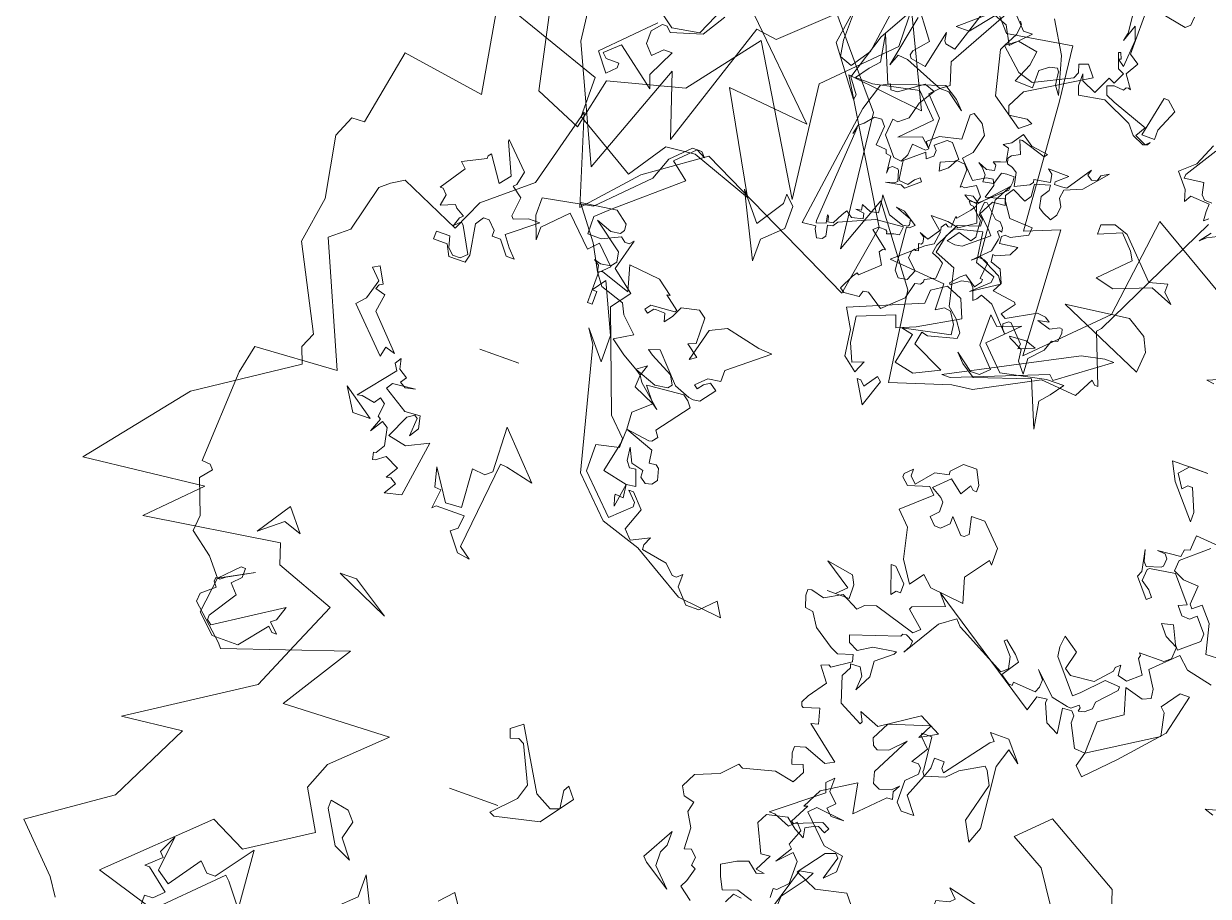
# Model space of a CAD drawing. Header units: metres. Extents: x -71 to 881, y -503 to 661.
# Drawn here: x 253.69 to 258.84, y 232.89 to 236.68 of the extents above; entities that cross this region are included whole.
import ezdxf

# ---------------------------------------------------------------- set-up
doc = ezdxf.new("R2010")
doc.units = ezdxf.units.M
doc.layers.add('ARBRE', color=100, linetype='Continuous', lineweight=13, true_color=0x00ff3f)

# ---------------------------------------------------------------- blocks, each defined once
blk = doc.blocks.new('WMF2', base_point=(0, 0.01))
at = {"color": 251, "lineweight": 0, "true_color": 0x636466}
for points in [[(124.28, -221.43), (124.37, -220.32), (124.97, -219.82), (134.84, -221.76)], [(158.3, -210.64), (152.62, -198.66), (162.76, -199.86), (152.65, -183.05), (154.26, -173.69), (175.85, -184.22), (183.13, -179.1), (188.97, -172.64), (192.5, -184.13), (195.26, -173.72), (200.97, -168.92), (202.85, -164.87), (210.8, -168.41), (212.43, -167.44), (213.62, -166.42), (215.13, -160.27), (217.5, -158.38), (210.72, -142.97), (221.5, -142.28), (222.26, -138.6), (222.84, -126.51), (221.75, -126.41), (221.24, -125.83), (222.46, -124.38), (220.76, -119.93), (220.93, -117.85), (217.92, -115.52), (216.01, -113.25), (211.75, -115.52), (215.09, -113.71), (215.69, -113.21), (216.23, -113.25), (216.29, -112.71), (215.78, -112.1), (217.44, -110.7), (217.53, -109.6), (213.13, -105.6), (212.64, -105.02), (197.13, -110.25), (202.88, -101.16), (188.84, -101.73), (195.03, -95.86), (196.4, -92.3), (193.55, -87.25), (201.48, -82.18), (206.17, -84.52), (217.5, -73.62), (205.76, -70.03)], [(174.7, -43.59), (173.01, -29.2), (166.39, -14.78), (160.89, -29.58), (158.19, -21.39), (152.68, -38.14), (149.95, -37.75), (143.85, -43.43), (139.57, -38.33), (135.29, -33.25), (133.39, -15.7), (130.63, -23.1), (123.64, -13.73), (121.99, -1.9), (114.39, -4.34), (111.72, -4.67), (103.98, -8.76), (99.27, -8.35), (97.95, -10.89), (97.46, -10.41), (97.02, -10.37), (99.54, -16.88), (99.06, -17.38), (95.41, -24.9), (90.83, -34.32)], [(122.03, -4.59), (121.2, -8.62), (122.72, -8.94), (116.58, -10.22), (116.74, -11.56), (117.68, -13), (118.53, -13.17), (119.53, -12.5), (119.62, -15.95), (127.05, -16.59), (123.52, -19.64), (122.5, -20.31), (122.25, -21.93), (124.05, -23.52), (121.84, -23.52), (120.32, -23.2), (118.31, -24.55), (119.17, -26.74), (115.88, -30.39), (117.14, -28.09), (116.53, -20.76), (113.49, -19.25), (112.89, -18.34), (116.25, -16.14), (114.07, -18.14), (114, -18.92), (116.7, -19.9), (117.23, -23.8), (120.73, -22.94), (121.42, -21.76), (121.9, -19.39), (119.14, -18.3), (118.02, -13.51), (116.67, -12.35), (115.65, -10.82), (115.72, -10.05), (119.34, -9.11), (120.19, -9.29), (120.53, -7.61), (116.29, -5.59), (119.5, -4.04), (122.03, -4.59), (122.03, -4.59)], [(100.3, -13.3), (97.37, -13.9), (96.16, -13.9), (102.61, -9.16), (103.21, -9.75), (114.9, -5.14), (116, -5.14), (100.3, -13.3), (100.3, -13.3)], [(177.29, -203.7), (165.65, -192.21), (176.34, -193.26), (169.52, -180.97), (177.55, -183.87), (181.35, -183.49), (184.59, -178.67), (192.69, -183.49), (192.69, -188.7), (207.51, -193.95), (205.44, -181.84), (216.23, -183.49), (218.11, -173.58), (219.76, -173.52), (220.92, -170.8), (219.49, -162.84), (220.49, -156.77), (215.08, -146.26), (215.94, -144.26), (215.12, -142.21), (227.2, -134.24), (237.13, -121.84), (221.43, -123.58), (227.53, -117.47), (210.08, -120.09), (209.21, -117.47), (201.41, -114.58), (204.04, -108.47), (206.64, -102.36), (221.47, -92.77), (213.62, -93.64), (218.84, -83.17), (228.67, -76.4), (223.08, -70.7), (221.59, -68.47)], [(178.67, -34.61), (175.87, -21.54), (169.72, -18.91), (168.26, -25.61), (158.55, -28.14), (151.66, -37.02), (141.23, -19.49), (142.97, -34.33), (135.13, -42.17), (135.3, -53.01)], [(129.01, -55.27), (122.91, -48.29), (114.53, -49.68), (113.77, -42.55), (112.45, -25.61), (108.09, -27.35), (107.21, -10.78), (98.49, -19.49), (96.74, -32.59), (81.64, -23.67), (81.04, -17.76), (78.09, -18.94), (77.45, -20.28), (75.41, -35.48), (59.11, -34.32), (48.77, -41.31), (47.36, -41.88), (58.37, -50.92), (61.87, -62.25), (50.47, -66), (62.16, -71.92), (61.59, -70.48), (52.23, -72.98), (53.36, -78.3)], [(95.41, -24.9), (93.1, -25.5), (93.1, -24.4), (91.88, -23.19), (94.81, -24.4), (99.43, -22.59), (101.87, -23.19), (98.33, -26.72), (98.94, -27.82), (100.65, -29.64), (103.57, -28.43), (103.57, -29.64), (101.87, -30.26), (100.05, -29.64), (95.41, -24.9), (95.41, -24.9)], [(169.87, -28.84), (169.25, -28.23), (167.56, -28.23), (167.56, -27.6), (168.66, -26.5), (170.48, -28.84), (164.64, -34.67)], [(165.12, -36.39), (162.8, -34.67), (159.28, -35.28), (156.97, -40.52)], [(156.97, -38.21), (158.8, -35.28), (162.8, -34.07), (163.41, -34.67), (164.03, -34.67), (165.12, -33.45), (165.12, -31.75), (164.03, -30.53), (162.8, -31.75), (161.71, -31.75), (163.41, -28.23), (162.8, -26.5), (168.04, -30.53), (169.87, -28.84), (169.87, -28.84)], [(127.86, -39.54), (126.03, -38.33), (124.94, -37.24), (127.24, -38.94), (128.46, -38.94), (129.55, -37.85), (127.24, -35.41), (127.24, -31.39), (128.46, -32.48), (131.38, -31.39), (127.86, -34.91), (130.76, -37.85), (136.62, -36.62), (138.93, -36.62), (137.71, -38.33), (136.62, -39.54), (137.23, -43.08), (134.79, -37.24), (127.86, -39.54), (127.86, -39.54)], [(117.85, -52.09), (115.45, -48.04), (114.13, -43.19), (114.93, -44.29), (115.11, -45.98), (115.4, -46.38), (116.35, -46.16), (117.52, -45.28), (117.5, -42.97), (119.86, -43.05), (118.8, -45.54), (118.53, -47.44), (121.17, -47.9), (122.64, -46.8), (121.69, -48.6), (121.49, -49.97), (121.78, -50.35)], [(123.77, -50.57), (128.28, -42.59), (127.38, -39.75), (128.46, -38.94), (133.52, -40.99), (134.82, -41.11), (135.39, -39.6), (134.06, -46.44)], [(135.36, -46.55), (137.61, -42.55), (139.52, -36.52), (138.12, -34.62), (138.22, -33.95), (142.72, -39.97), (141.89, -45.21), (141.95, -40.55), (141.61, -38.48), (139.96, -37.89), (138.27, -40.36), (137.04, -48.82)], [(135.07, -48.6), (131.68, -44.07), (133.27, -42.27), (133.42, -41.67), (133.14, -41.28), (131.16, -40.93), (130.09, -45.87), (129.9, -44.79), (129.67, -44.48), (128.38, -44.23), (126.63, -49.66)], [(122.64, -46.8), (119.8, -44.2), (117.78, -43.62), (113.05, -45.94), (112.69, -46.71), (113.05, -47.75), (111.9, -48.16), (110.76, -46.76), (118.41, -42.1), (119.56, -39.88), (119.15, -38.74), (116.82, -39.05), (116.04, -38.68), (117.45, -37.54), (121.56, -40.46), (122.95, -46.17), (122.64, -46.8), (122.64, -46.8)], [(99.65, -46.23), (100.87, -43.31), (100.87, -42.08), (102.57, -42.08), (101.47, -47.33), (100.87, -47.33), (99.65, -46.23), (99.65, -46.23)], [(176.09, -84.36), (174.47, -86.09), (173.31, -84.36)], [(211.1, -72.56), (210.01, -72.56), (208.8, -73.77), (211.73, -76.09), (212.35, -76.09), (210.51, -77.8), (211.1, -78.4), (210.01, -80.71), (210.51, -76.09), (208.8, -74.88), (205.88, -79.01), (204.66, -77.8), (203.56, -77.8), (200.04, -82.55), (199.42, -74.88), (201.73, -77.8), (202.34, -78.4), (210.51, -70.25), (210.01, -68.43), (211.1, -69.64), (211.1, -72.56), (211.1, -72.56)], [(103.35, -109.97), (106.1, -114.07), (110.61, -116.64), (106.84, -120.37), (96.77, -114.54), (94.84, -108.74)], [(184.65, -79.77), (186.95, -76.25), (186.95, -75.04), (188.18, -76.25), (188.18, -79.17), (185.74, -81.48), (185.74, -84.42), (181.72, -76.25), (184.65, -79.77), (184.65, -79.77)], [(99.66, -159.16), (102.89, -156.4), (103, -154.96), (101.56, -154.29), (99.54, -154.17), (99.73, -151.7), (99.31, -151.21), (98.26, -152.1), (96.65, -150.2), (95.72, -146.4), (91.23, -146.56)], [(93.76, -142.97), (97.21, -143.77), (98.75, -145.15), (101.81, -142.17), (100.48, -140.04), (100.32, -138.84), (101.34, -138.36), (103.76, -139.06), (102.79, -135.77), (105.69, -133.77), (105.82, -129.54), (107.25, -129.65), (108.74, -132.52), (108.73, -133.49), (109.15, -133.99), (110.39, -133.89), (109.93, -130.65), (111.62, -131.51), (112.63, -133.81), (112.58, -134.33), (113.9, -134.17), (114.51, -132.19), (129.81, -142.39), (128.59, -140.94), (132.57, -139.47), (132.73, -139.13), (130.53, -137.19), (131.32, -136.44), (136.79, -138.11), (138.2, -137.61), (139, -136.87), (141.22, -138.01), (143.41, -136.76), (145.13, -137.25), (145.63, -137.09), (145.6, -136.33), (145.13, -134.84), (144.07, -134.71), (142.97, -132.98), (140.36, -131.23), (139.36, -130.72), (137.49, -131.32), (137.22, -130.44), (139.58, -128.86), (139.92, -129.04), (140.84, -128.69), (139.42, -126.79), (141.03, -124.5), (141.52, -123.53), (141.36, -123.04), (141.12, -122.91), (139.13, -123.53), (138.58, -121.59), (139.52, -121.34), (135.03, -117.8), (136.15, -117.21), (139.1, -118.34), (140.49, -117.9), (140.5, -117.08), (140.06, -115.71), (138.68, -116.15), (138.33, -115.23), (139.13, -113.66), (141.69, -114.16), (145.74, -113.14), (146.33, -113.43), (148.12, -111.55), (151.13, -110.32), (152.08, -108.49), (151.44, -107.36), (150.04, -107.03), (150.34, -105.65), (149.29, -103.85), (149.18, -101.08), (148.29, -101.35), (147.47, -100.54), (147.61, -99.46), (147.03, -99.16), (147.51, -97.44), (147.99, -96.52), (146.26, -95.22)], [(135.74, -98.1), (135.68, -99.63), (133.33, -102.77), (132.87, -103.68), (134.56, -103.4), (136.24, -97.94)], [(142.04, -96.56), (141.41, -97.82), (140.33, -97.67)], [(139.01, -97.82), (141.07, -98.46), (142.94, -97.86), (143.7, -99.41), (144.2, -100.81), (142.43, -101.88), (141.01, -102.38), (139.61, -101.25), (138.63, -101.56), (139.77, -101.73), (138.66, -103.88), (139.89, -103.76), (141.57, -107.36), (140.9, -108.66), (138.27, -109.27), (136.88, -108.14), (135.58, -107.47), (135.77, -108.71), (134.62, -109.36), (134.22, -109.47), (133.26, -108.98), (132.92, -109.62), (133.89, -110.13), (137.3, -108.77), (137.63, -108.93), (136.36, -111.4), (136.84, -111.24), (135.54, -113.78), (131.42, -116.34), (130.72, -112.44), (127.35, -115.8), (126.6, -115.82), (126.85, -116.77), (126.37, -117.68), (127.17, -116.93), (128.65, -116.47), (129.55, -116.93), (129.96, -118.38), (127.38, -123.37), (129.16, -121.51), (130.54, -121.07), (131.19, -121.4), (131.54, -122.32), (130.4, -124.53), (125.18, -126.19), (126.16, -124.31), (123.96, -125.55), (126.75, -127), (131.48, -123.86), (134.15, -124.91), (133.52, -123.75), (133.68, -123.43), (136.79, -125.04), (137.86, -128.38), (137.23, -129.62), (137.38, -130.11), (136.11, -130.19), (135.51, -129.14), (135.65, -127.24), (134.56, -129.39), (134.72, -131.45), (132.62, -133.14), (132.44, -133.48), (135.45, -133.06), (137.16, -131.97), (138.4, -132.6), (138.75, -133.52), (132.62, -135.52), (132.46, -135.87), (131.99, -135.96), (131.01, -135.45), (131.05, -134.73), (131.55, -133.76), (128.65, -138.59), (126.7, -139.98), (125.97, -139.17), (125.32, -138.84), (119.23, -135.58), (118.45, -136.25), (118.79, -137.79), (120.16, -139.39), (119.88, -139.63), (118.23, -138.25), (117.58, -137.48), (118.99, -135.3), (117.81, -134.49), (117.3, -134.44), (117.31, -134.91), (114.32, -134.66), (114, -135.42), (113.97, -136.41), (114.88, -137.47), (112.09, -134.75), (109.9, -134.31), (109.39, -134.27), (108.55, -134.98), (108.32, -134.71), (108.41, -134.24), (107.65, -134.4), (106.82, -135.1), (106.74, -136.05), (104.54, -138.4), (104.55, -138.87), (106.51, -139.03), (108.95, -136.47), (109.72, -135.82), (113.14, -139.82), (113.34, -141.07), (113.17, -142.56), (111.11, -141.15), (111.72, -138.72), (110.83, -138.12), (107.79, -138.4), (105.92, -140.47), (105.88, -141), (105.33, -141.47), (105.18, -140.15), (103.95, -139.86), (102.35, -141.23), (103.5, -143.03), (103.41, -143.5), (103.65, -143.77), (100.39, -143.77), (99.59, -144.43), (99.47, -145.98), (101.18, -146.84), (102.3, -148.17), (100.78, -148.52), (99.7, -146.26), (99.24, -145.7), (96.84, -147.73), (96.81, -148.71), (98.38, -150.55), (99.16, -149.88), (100.2, -149.96), (101.09, -151.02), (100.03, -151.47), (102.77, -154.68), (106.07, -154.17), (106.29, -153.98), (106.42, -152.45), (105.24, -151.63), (104.58, -150.84), (105.14, -150.36), (107.17, -152.77), (106.84, -153.51), (107.36, -156.24), (106.96, -154.77), (106.52, -154.26), (104.73, -154.84), (104.51, -155.03), (104.42, -156.07), (104.84, -156.57), (105.88, -156.64), (102.86, -156.92), (102.73, -157.89), (102.04, -158.1), (101.88, -160.07), (98.36, -159.78)], [(106.33, -178.82), (107.3, -178.94), (103.92, -180.38)], [(112.13, -196.43), (113.42, -195.8), (114.19, -195.14), (113.09, -196.56)], [(113.96, -198.14), (114.51, -197.67), (114.61, -198.91), (114.58, -199.9), (117.07, -200.09), (117.61, -199.16), (118.02, -200.63), (119.62, -202.52), (117.74, -204.14), (116.53, -207)], [(116.04, -206.45), (118.58, -202.45), (118.63, -201.93), (116.12, -202.24), (115.77, -200.72), (115.3, -200.17), (114.31, -200.14)], [(193.06, -90.68), (193.06, -91.77), (190.63, -91.29), (189.54, -90.08), (190.15, -87.76), (188.32, -85.45), (190.63, -86.53), (193.06, -90.68), (193.06, -90.68)], [(136.93, -98.97), (136.93, -100.2), (136.47, -100.2), (135.25, -101.44), (135.25, -104.42), (136.12, -105.31), (137.8, -103.54), (136.47, -105.66), (136.93, -106.1), (136.12, -108.22), (136.93, -109.09), (137.8, -108.22), (139.92, -109.09), (140.71, -109.09), (134.81, -113.75), (135.25, -114.99), (134.37, -115.87), (134.37, -114.12), (133.14, -112.88), (134.02, -111.98), (133.14, -111.2), (131.46, -111.2), (135.25, -111.63), (136.12, -110.76), (132.71, -107.41), (130.14, -106.98), (130.14, -104.87), (131.46, -103.54), (130.59, -106.54), (131.03, -106.98), (132.27, -106.54), (134.81, -103.19), (131.92, -101.88), (128.03, -102.76), (120.98, -94.11)], [(151.83, -99.7), (151.83, -97.88), (149.53, -95.56), (153.05, -97.88), (153.66, -98.49), (151.35, -102.62), (151.35, -100.8), (151.83, -99.7), (151.83, -99.7)], [(173.74, -97.12), (171.08, -99.94), (170.47, -101.94), (172.73, -106.71), (173.49, -107.11), (174.53, -106.76), (174.92, -107.91), (173.5, -109.02), (168.96, -101.3), (166.77, -100.11), (165.62, -100.49), (165.9, -102.84), (165.52, -103.6), (164.39, -102.19), (167.39, -98.11), (173.12, -96.81), (173.74, -97.12), (173.74, -97.12)], [(173.09, -98.24), (179.55, -98.24), (173.09, -98.24), (173.09, -98.24)], [(111.88, -106.14), (110.25, -104.06), (110.25, -101.98), (111.34, -103.08), (112.32, -101.98), (115.5, -105.17), (116.06, -105.17), (117.15, -104.06), (116.61, -104.06), (116.61, -101.98), (117.15, -101.98), (117.15, -105.71), (115.5, -106.14), (114.95, -106.7), (116.06, -107.79), (111.34, -106.7), (111.88, -106.14), (111.88, -106.14)], [(216.62, -108.51), (216.01, -113.25), (213.7, -115.58), (213.1, -115.58), (213.1, -114.35), (214.19, -113.25), (213.1, -112.03), (215.41, -108.51), (215.41, -107.9), (214.8, -107.41), (206.64, -112.66), (207.25, -110.82), (207.86, -110.33), (206.64, -109.11), (207.25, -109.11), (207.86, -109.72), (210.77, -106.2), (214.19, -106.2), (216.62, -108.51), (216.62, -108.51)], [(115.75, -121.61), (116.64, -123.29), (117.08, -123.72), (119.97, -122.05), (121.3, -120.73), (123.86, -119.93), (125.08, -116.95), (123.4, -114.83), (125.08, -114.83), (125.96, -115.71), (125.96, -118.61), (124.64, -119.93), (124.64, -120.73), (125.08, -121.17), (125.96, -121.17), (124.64, -123.29), (125.96, -124.6), (125.96, -124.95), (124.64, -124.95), (124.21, -120.73), (124.21, -120.38), (123.86, -119.93), (123.4, -121.17), (123.4, -122.5), (122.09, -122.5), (122.09, -121.61), (121.74, -121.17), (117.52, -126.7), (117.08, -127.05), (117.87, -127.93), (115.4, -127.93), (113.63, -125.83), (113.28, -125.39), (114.96, -126.7), (115.75, -124.16), (114.96, -116.16), (115.75, -114.04), (117.08, -116.51), (115.75, -121.61), (115.75, -121.61)], [(194.63, -115.87), (201.7, -119.08), (199.51, -119.1), (194.63, -115.87), (194.63, -115.87)], [(88.02, -127.64), (89.18, -128.05), (81.01, -130.16)], [(208.1, -122), (210.46, -122.83), (213.34, -120.5), (210.43, -124.86), (208.1, -122), (208.1, -122)], [(105.82, -129.54), (97.54, -134.76), (98.14, -137.7), (98.75, -138.3), (97.05, -140.62), (95.83, -140.62), (97.05, -135.38), (101.69, -130.15), (105.21, -126.6), (106.3, -127.7), (105.82, -129.54), (105.82, -129.54)], [(190.5, -128.76), (189.64, -129.45), (189.46, -131.17), (193.19, -131.13), (193.65, -130.73), (193.32, -133.22), (194.17, -133.3), (194.78, -135.8), (192.24, -131.89), (190.15, -132.02), (190.49, -137.07), (188.78, -136.9), (187.93, -137.58), (188.18, -143.5), (182.86, -137.92), (186.5, -138.74), (187.36, -138.82), (188.57, -127.35), (187.03, -126.24), (188.66, -126.48), (190.5, -128.76), (190.5, -128.76)], [(167.53, -134.78), (172.77, -136.49), (177.52, -141.23), (181.55, -156.93), (182.76, -158.76), (179.84, -155.24), (179.84, -158.76), (182.76, -165.09), (183.97, -163.4), (183.36, -163.4), (183.36, -161.69), (183.97, -161.69), (183.97, -165.71), (182.76, -166.93), (185.07, -169.24), (186.28, -168.03), (189.83, -171.55), (192.73, -168.64), (192.73, -166.93), (193.83, -169.85), (193.83, -172.16), (187.38, -173.37), (181.55, -179.23), (180.45, -182.15), (178.13, -184.47), (176.91, -184.47), (176.31, -183.86), (177.52, -184.47), (179.84, -182.15), (177.52, -180.32), (185.07, -173.85), (186.89, -172.16), (186.89, -169.85), (185.07, -169.85), (182.76, -170.95), (182.15, -170.45), (181.55, -170.45), (181.05, -170.95), (182.15, -166.93), (179.21, -164.61), (181.05, -162.17), (176.31, -149.38), (174, -147.07), (174, -145.86), (176.91, -145.25), (176.91, -141.71), (172.29, -137.1), (169.85, -139.41), (169.85, -140.01), (171.07, -141.23), (170.45, -141.23), (168.76, -139.41), (169.85, -136.49), (168.76, -135.38), (166.44, -136.49), (166.93, -135.38), (166.93, -134.78), (163.52, -134.17), (162.29, -132.95), (161.69, -132.95), (161.08, -133.55), (161.08, -131.86), (159.38, -130.03), (157.67, -130.03), (155.85, -131.86), (154.74, -130.03), (160.6, -130.65), (167.53, -134.78), (167.53, -134.78)], [(198.96, -132.02), (199.76, -132.54), (200.36, -132.4), (199.38, -133.95), (201.26, -134.85), (202.39, -133.98), (202.72, -133.9), (202.93, -134.84), (202.59, -134.91), (201.88, -136.06), (202.37, -138.31), (203.19, -138.84), (204.17, -137.22), (203.51, -139.04), (203.93, -139.29), (203.69, -141.03), (204.43, -141.55), (204.96, -140.74), (206.69, -141.04), (207.29, -140.91), (203.63, -145.45), (204.17, -146.3), (203.66, -147.12), (203.34, -145.79), (202.2, -145.06), (202.72, -144.26), (201.92, -143.8), (200.66, -144.08), (203.6, -143.77), (204.12, -142.96), (200.96, -141), (198.96, -141.1), (198.59, -139.51), (199.36, -138.28), (199.2, -140.69), (199.61, -140.96), (200.47, -140.41), (201.83, -137.47), (199.42, -136.95), (196.65, -138.27), (197.74, -130.97), (199.93, -130.47), (198.96, -132.02), (198.96, -132.02)], [(140.36, -139.63), (140.36, -137.8), (143.28, -137.8), (142.18, -137.8), (140.97, -139.01), (144.49, -141.33), (140.97, -140.72), (140.36, -139.63), (140.36, -139.63)], [(172.09, -138.69), (172.45, -139.76), (172.53, -140.18), (171.42, -140.08), (171.62, -141.79), (170.39, -141.96), (171.14, -144.02), (171.94, -143.9), (172.54, -144.66), (172.74, -146.37), (171.85, -144.55), (170.26, -144.14), (170.19, -143.29), (169.43, -142.72), (168.61, -142.9), (168.09, -143.61), (168.48, -145.07), (168.92, -145.41), (169.79, -145.28), (170.04, -146.94), (173.91, -148.36), (170.8, -147.91), (170.41, -148.01), (169.9, -148.71), (170.41, -149.48), (167.33, -153.6), (167.88, -154.33), (168.63, -154.89), (173.09, -154.46), (173.45, -154.42), (171.93, -152.49), (171.21, -151.97), (174.13, -154.55), (174.64, -155.32), (175.4, -155.88), (172.47, -154.78), (170.8, -155.02), (170.42, -155.53), (171.04, -156.68), (174.04, -158.22), (174.74, -158.74), (173.33, -159.18), (169.98, -155.59), (167.94, -154.77), (167.31, -154.68), (166.44, -154.8), (165.01, -156.7), (165.95, -157.41), (166.73, -156.9), (167.3, -156.16), (167.79, -156.52), (166.47, -157.79), (164.8, -158.03), (164.79, -159.51), (159.94, -163.43), (161.71, -163.57), (166.28, -164.6), (168.39, -163.57), (169.49, -159.28), (168.67, -159.85), (170.32, -161.09), (169.36, -161.46), (169.4, -164.84), (170.39, -165.59), (172.66, -165.09), (173.31, -163.69), (174.06, -162.7), (174.38, -163.72), (175.5, -163.78), (175.85, -163.73), (176.42, -162.98), (176.92, -163.36), (176.35, -164.1), (173.23, -164.33), (173.04, -164.58), (174.93, -166.01), (174.5, -166.07), (176.45, -167.55), (180.59, -167.98), (179.68, -164.7), (183.52, -166.03), (184.12, -165.76), (184.28, -166.58), (184.98, -167.12), (184.09, -166.85), (182.78, -167.03), (182.25, -167.74), (182.48, -169.01), (186.32, -171.88), (184.25, -171.11), (183.02, -171.28), (182.66, -171.8), (182.73, -172.63), (184.43, -173.9), (189.08, -173.24), (185.87, -169.02), (184.12, -165.76), (182.95, -164.22), (179.83, -163.17), (179.13, -161.78), (177.11, -159.84), (179.39, -158.51), (177.45, -157.05), (175.4, -155.88), (174.19, -156.77), (174.64, -155.32), (174.73, -153.72), (171.93, -152.49), (174.04, -150.58), (173.91, -148.36), (173.97, -146.62), (174.86, -142.5), (171.62, -141.79), (172.09, -138.69), (172.09, -138.69)], [(208.87, -141.57), (204.74, -138.66), (207.06, -138.66), (208.87, -141.57), (208.87, -141.57)], [(134.49, -141.88), (134.49, -140.66), (135.1, -140.66), (135.58, -140.05), (136.81, -143.6), (136.19, -143.6), (134.49, -141.88), (134.49, -141.88)], [(132.52, -143.85), (133.8, -142.07), (135.57, -144.77), (136.49, -148.75), (138.25, -150.51), (134.73, -153.67), (135.57, -154.51), (138.25, -153.67), (139.17, -154.51), (139.17, -154.97), (138.25, -155.89), (138.25, -154.97), (137.42, -154.14), (135.57, -156.36), (133.8, -156.73), (133.8, -157.19), (132.52, -158.58), (130.73, -158.58), (129.81, -156.73), (129.81, -155.89), (130.27, -155.89), (130.73, -156.36), (131.57, -154.97), (133.35, -156.36), (135.2, -154.51), (133.8, -153.67), (133.35, -153.21), (133.35, -151.92), (134.27, -150.97), (133.35, -150.05), (132.52, -150.05), (131.57, -150.97), (131.57, -151.92), (129.81, -150.05), (129.35, -150.05), (128.88, -150.51), (129.35, -152.75), (127.59, -152.75), (124.91, -150.05), (124.91, -147.83), (125.36, -148.29), (127.59, -145.23), (126.66, -142.07), (131.11, -142.53), (132.52, -143.85), (132.52, -143.85)], [(208.96, -155.15), (209.4, -154.92), (209.63, -154.33), (208.3, -153.97), (208.67, -151.63), (204.64, -147.41), (205.96, -147.79), (206.24, -146.5), (211.37, -151.69), (210.33, -152.81), (209.63, -155.34), (210.96, -156.71), (210.11, -157.18), (208.96, -155.15), (208.96, -155.15)], [(189.52, -151.57), (194.75, -151.57), (189.52, -151.57), (189.52, -151.57)], [(105.63, -167.93), (106.73, -166.71), (105.63, -165.01), (105.03, -165.6), (104.42, -165.6), (103.21, -162.7), (103.21, -161.47), (106.73, -165.6), (107.95, -167.93), (103.21, -167.93), (105.63, -167.93), (105.63, -167.93)], [(147.09, -161.3), (148.81, -164.22), (148.31, -164.22), (147.7, -163.6), (146.47, -165.31), (145.88, -164.82), (147.09, -161.3), (147.09, -161.3)], [(203.13, -162.67), (204.93, -162.67), (204.93, -163.71), (203.13, -163.71), (202.75, -162.29), (202.01, -161.54), (200.96, -161.54), (200.21, -162.29), (202.01, -165.5), (202.37, -165.88), (203.13, -165.12), (202.75, -166.25), (202.37, -166.64), (203.5, -167.31), (203.82, -167.68), (205.6, -166.93), (205.31, -168.42), (205.98, -169.09), (206.34, -169.09), (204.18, -172.31), (204.93, -173.05), (202.01, -174.48), (202.01, -174.86), (201.7, -175.24), (199.54, -172.01), (198.43, -173.43), (200.21, -177.4), (200.21, -177.69), (197, -174.48), (197.38, -172.69), (197.76, -172.31), (196.33, -171.27), (196.63, -168.73), (196.33, -168.42), (194.53, -169.09), (193.04, -169.09), (196.63, -166.25), (195.57, -164.83), (194.53, -163.71), (195.57, -163.71), (197, -165.5), (198.12, -165.5), (198.12, -166.25), (199.17, -167.31), (199.92, -167.31), (200.59, -166.25), (199.92, -162.29), (200.21, -161.25), (202.37, -161.25), (203.13, -162.67), (203.13, -162.67)], [(138.94, -175.74), (144.01, -172.85), (146.39, -171.88), (146.93, -173.42), (151.56, -171.55), (151.13, -168.2), (150.13, -165.91), (148.68, -166.49), (149.35, -164.92), (151.24, -166.38), (151.67, -169.75), (153.13, -172.22), (143.98, -176.02), (143.88, -177.83), (142.05, -179.02), (139.92, -178.12), (138.94, -175.74), (138.94, -175.74)], [(135.09, -169.28), (136.91, -170.51), (138.01, -171.61), (135.68, -169.9), (134.47, -169.9), (133.38, -170.99), (135.68, -173.42), (135.68, -177.45), (134.47, -176.35), (131.54, -177.45), (135.09, -173.91), (132.16, -170.99), (126.32, -172.2), (124, -172.2), (125.23, -170.51), (126.32, -169.28), (125.71, -165.75), (128.13, -171.61), (135.09, -169.28), (135.09, -169.28)], [(129.33, -171.8), (130.44, -173.14), (130.63, -174.64), (132.41, -175.52), (132.57, -175.72), (130.37, -175.88), (129, -175.39), (131.03, -174.57), (130.92, -175.27), (132.78, -177.2), (132.94, -177.4), (133.27, -177.39), (133.89, -176.89), (133.76, -176.39), (133.25, -175.78), (136.03, -178.75), (137.63, -179.42), (138.03, -178.75), (138.43, -178.41), (139, -179.91), (139.48, -180.48), (140.6, -180.25), (141.77, -179.29), (141.95, -179.48), (140.94, -180.66), (140.37, -181.13), (138.81, -180.09), (138.2, -180.94), (138.17, -181.3), (138.5, -181.3), (138.3, -183.46), (138.84, -183.71), (139.55, -183.74), (140.34, -183.1), (138.33, -185.08), (138.01, -186.66), (137.96, -187.04), (138.47, -187.64), (138.27, -187.81), (137.93, -187.74), (138.03, -188.28), (138.55, -188.89), (139.2, -188.95), (140.91, -190.59), (141.25, -190.57), (141.38, -189.16), (139.54, -187.38), (139.07, -186.81), (142.01, -184.38), (142.93, -184.24), (144.01, -184.38), (142.96, -185.86), (141.2, -185.39), (140.77, -186.02), (140.94, -188.21), (142.43, -189.6), (142.8, -189.62), (143.13, -190.05), (142.18, -190.14), (141.95, -191.03), (142.93, -192.19), (144.24, -191.39), (144.58, -191.45), (144.78, -191.29), (144.74, -193.64), (145.22, -194.21), (146.33, -194.31), (146.97, -193.1), (147.96, -192.3), (148.2, -193.41), (146.53, -194.15), (146.12, -194.49), (147.57, -196.24), (148.3, -196.27), (149.64, -195.16), (149.18, -194.59), (149.23, -193.84), (150.01, -193.2), (150.32, -193.98), (152.67, -192.02), (152.33, -189.62), (152.2, -189.45), (151.09, -189.35), (150.48, -190.21), (149.91, -190.68), (149.57, -190.27), (151.32, -188.81), (151.86, -189.06), (153.85, -188.7), (152.77, -188.98), (152.4, -189.29), (152.8, -190.62), (152.94, -190.78), (153.69, -190.85), (154.05, -190.54), (154.11, -189.8), (154.29, -191.99), (154.99, -192.09), (155.13, -192.59), (156.55, -192.72), (156.32, -195.25), (156.96, -196.02), (157.91, -195.93), (158.87, -194.78), (159.49, -194.28), (159.79, -193.07), (159.51, -193.9), (160.36, -181.18), (160.3, -180.89), (159.09, -181.29), (159.32, -182.35), (159.11, -182.21), (158.95, -181.51), (158.27, -181.62), (157.59, -183.02), (157.18, -183.64), (156.35, -183.07), (154.92, -183.39), (155.08, -184.08), (156.2, -184.24), (155.47, -184.34), (155.62, -185.07), (154.42, -184.57), (153.35, -184.75), (153.51, -186.38), (153.6, -187.08), (151.95, -185.01), (149.99, -184.32), (149.29, -184.43), (149.15, -184.65), (149.29, -185.38), (151.47, -186.21), (150.33, -186.08), (148.46, -184.81), (149.07, -184.27), (149.41, -184.25), (148.91, -178.66), (148.24, -177.88), (147.12, -178.09), (146.52, -179.46), (147.86, -180.69), (147.82, -181.61), (147.53, -182), (147.35, -181.89), (146.99, -181.96), (147.31, -182.82), (146.97, -182.85), (146.83, -183.07), (146.96, -183.8), (147.57, -184.22), (146.37, -183.73), (145.25, -185.38), (145.32, -185.75), (144.9, -186.35), (144.5, -186.09), (144.14, -186.16), (144.04, -187.62), (143.83, -187.48), (142.52, -189.03), (142.08, -189.67), (142.11, -190.02), (143.28, -190.18), (143.89, -190.6), (142.85, -190.79), (141.99, -190.19), (138.87, -193), (138.74, -194.12), (138.82, -194.82), (139.8, -194.84), (140.46, -194.71), (140.93, -193.17), (142.31, -192.91), (142.34, -193.82), (143.01, -194.6), (143.63, -195.01), (142.43, -194.52), (141.41, -194.72), (141.51, -195.42), (141.95, -195.71), (141.09, -196.03), (140.4, -196.21), (140.74, -197.98), (141.5, -198.18), (140.55, -198.74), (139.52, -200.23), (138.03, -199.22), (135.82, -198.91), (136.11, -198.49), (139.38, -199.5), (139.74, -199.42), (139.04, -197.73), (140.05, -197.19), (140.36, -196.75), (140.18, -196.05), (139.41, -195.86), (138.75, -195.42), (138.41, -193.65), (136.6, -194.53), (136.31, -194.97), (136.38, -195.33), (134.28, -195.7), (134.46, -196.76), (135.1, -197.22), (132.37, -197.2), (133.77, -195.99), (133.7, -195.63), (132.79, -195.64), (132.09, -195.74), (129.95, -198.9), (130.18, -198.17), (129.52, -197.73), (128.84, -197.89), (128.6, -198.62), (127.64, -199.19), (130.16, -196.3), (132.35, -195.35), (132.53, -194.25), (131.99, -193.25), (132.12, -192.12), (132.68, -191.29), (133.87, -191.79), (134.49, -192.21), (134.79, -193.63), (134.09, -194.68), (134.18, -195.38), (136.09, -194.82), (135.98, -193.22), (136.53, -192.38), (138.34, -193.29), (139.06, -192.24), (138.68, -191.03), (140.3, -190.91), (141.35, -188.87), (140.74, -188.44), (140.72, -187.54), (143.51, -186.63), (145.06, -183.4), (145.23, -182.31), (144.26, -181.94), (143.6, -181.51), (143.77, -179.46), (145.1, -178.82), (145.07, -178.48), (145.34, -178.09), (146.02, -177.93), (146.55, -175.84), (149.03, -173.49), (151.13, -174.93), (151.83, -174.83), (152.07, -174.01), (154.04, -173.82), (154.65, -174.25), (153.72, -176.12), (153.29, -176.72), (153.08, -176.57), (150.75, -178.69), (151.6, -180.16), (151.31, -180.6), (150.94, -180.67), (153.31, -182.54), (152.7, -183.08), (151.76, -183.04), (151.56, -182.89), (151.5, -182.59), (150.64, -182.91), (149.91, -183.05), (149.78, -184.18), (153.37, -183.87), (157.76, -181.91), (158.22, -181.26), (158.87, -181.13), (158.61, -179.74), (158.9, -179.3), (159.63, -179.15), (160.17, -180.16), (160.23, -180.53), (161.97, -180.37), (159.66, -196.47), (158.58, -199.98), (157.43, -200.58), (157.16, -199.85), (156.26, -199.9), (153.31, -201.99), (151.94, -201.5), (153.21, -199.48), (153.79, -197.33), (154.96, -196.37), (155.66, -196.47), (155.88, -194.31), (153.91, -191.96), (152.87, -191.86), (152.36, -192.9), (152.27, -194.36), (150.48, -194.18), (150.11, -194.49), (150.75, -195.26), (149.38, -196.4), (146.61, -197.04), (146.66, -200.28), (146.27, -200.62), (144.88, -199.79), (144.11, -198.43), (144.72, -195.93), (145.72, -194.82), (143.6, -192.6), (142.05, -193.54), (141.19, -193.65), (140.84, -192.91), (141.38, -191.16), (138.98, -191.83), (137.57, -189.7), (134.5, -189.55), (134.6, -188.51), (136.69, -187.48), (137.39, -187.51), (137.76, -187.2), (137.7, -186.3), (135.35, -186.6), (135.98, -185.39), (137.66, -184.67), (138.03, -184.72), (137.93, -183.77), (136.52, -183.3), (135.82, -181.61), (136.44, -180.4), (133.42, -179.96), (133.25, -179.75), (134.5, -178.03), (133.81, -177.64), (130.21, -179.65), (129.13, -179.52), (128.46, -179.11), (129.89, -178.8), (128.13, -178.26), (126.98, -178.88), (126.62, -178.83), (126.51, -178.31), (126.62, -177.18), (127.36, -176.92), (127.86, -175.55), (129.43, -173.88), (129.33, -171.8), (129.33, -171.8)], [(167.3, -178.31), (164.99, -181.83), (164.99, -183.07), (163.76, -181.83), (163.76, -178.92), (166.2, -176.6), (166.2, -173.68), (170.22, -181.83), (167.3, -178.31), (167.3, -178.31)], [(116, -176.89), (115.75, -179.59), (116.63, -181.42), (119.11, -182.97), (127.36, -181.9), (116, -176.89), (116, -176.89)], [(132.31, -224.99), (131.45, -216.73), (131.71, -215.63), (130.94, -217.85), (130.31, -216.16), (130.6, -212.58), (131.48, -213.21), (131.19, -213.31), (131.49, -214.13), (131.79, -214.02), (131.07, -212.08), (130.28, -211.7), (130.98, -210.18), (131.77, -210.56), (132.87, -208.24), (134.78, -209.13), (135.09, -209.95), (135.09, -208.36), (134.68, -207.25), (131.36, -207.8), (127.52, -206.02), (126.48, -204.8), (124.97, -204.1), (124.38, -204.31), (124.19, -204.71), (124.67, -204.21), (126.19, -204.91), (125.4, -206.21), (130.16, -207.96), (131.33, -208.46), (131.74, -209.57), (130.87, -209.89), (129.57, -209.78), (129.36, -210.13), (129.07, -210.23), (128.75, -210.08), (129.97, -211.82), (128.98, -213.46), (130.3, -214.3), (130.27, -221.28)], [(147.98, -213.1), (150.4, -210.17), (152.11, -210.17), (147.98, -213.72), (149.19, -215.41), (147.98, -220.65), (149.19, -221.87), (152.11, -221.27), (153.32, -221.27), (152.11, -222.48), (145.66, -222.48), (143.95, -223.57), (142.74, -223.57), (143.95, -222.48), (142.74, -221.27), (145.66, -216.64), (145.66, -214.32), (143.95, -212.49), (142.74, -212.49), (145.04, -210.17), (146.26, -212.49), (147.98, -213.1), (147.98, -213.1)]]:
    blk.add_lwpolyline(points, dxfattribs=at)

msp = doc.modelspace()

# ---------------------------------------------------------------- block references
at = {"layer": 'ARBRE', "color": 251, "lineweight": 5, "true_color": 0x636466, "xscale": 0.03451886634015593, "yscale": 0.03451886634015593, "zscale": 0.03451886634015593, "rotation": 160.1685466476646}
for p in [(261.3884, 233.6299), (260.2224, 228.0629)]:
    msp.add_blockref('WMF2', p, dxfattribs=at)

doc.saveas('drawing.dxf')
